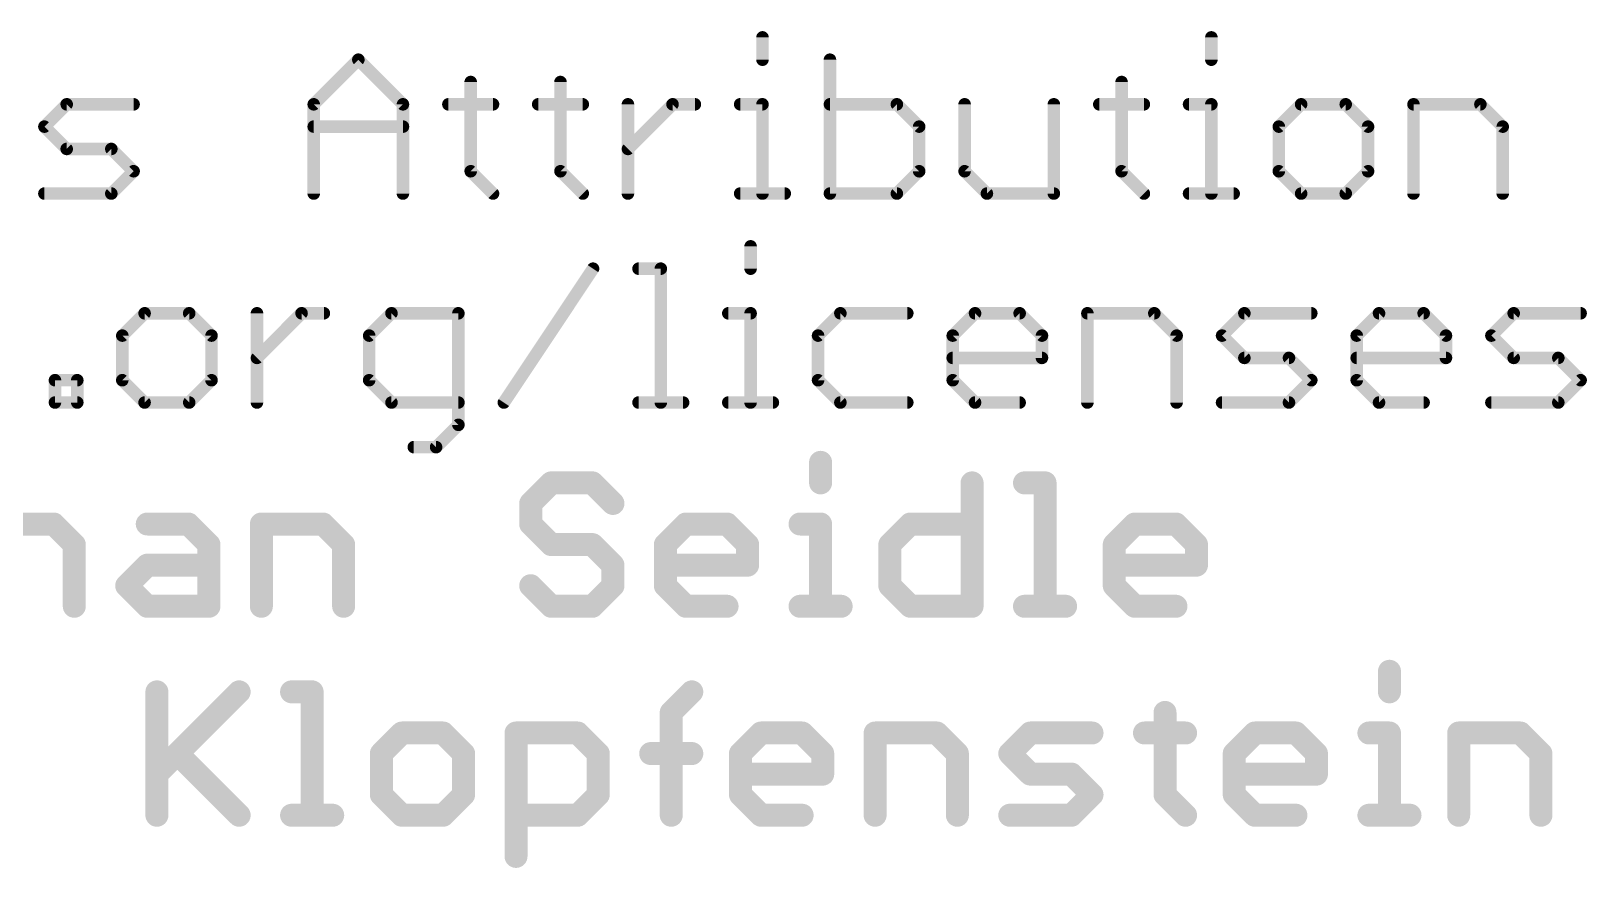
# Model space of a CAD drawing. Extents: x -17 to 90, y -12 to 22.
# Drawn here: x 35.46 to 54.37, y -11.93 to -1.76 of the extents above; entities that cross this region are included whole.
import ezdxf

# ---------------------------------------------------------------- set-up
doc = ezdxf.new("R2010")
doc.units = 0
doc.layers.add('51', color=53, linetype='CONTINUOUS')

msp = doc.modelspace()

# ---------------------------------------------------------------- linework, layer by layer
at = {"layer": '51'}
for points, const_width in [([(44.3518, -1.8356), (44.3518, -2.1068)], 0.1524), ([(49.809, -1.8356), (49.809, -2.1068)], 0.1524), ([(38.8963, -2.6491), (39.4386, -2.1068)], 0.1524), ([(39.4386, -2.1068), (39.9809, -2.6491)], 0.1524), ([(45.1721, -2.1068), (45.1721, -3.7338)], 0.1524), ([(40.8046, -2.378), (40.8046, -3.4626)], 0.1524), ([(41.896, -2.378), (41.896, -3.4626)], 0.1524), ([(48.7175, -2.378), (48.7175, -3.4626)], 0.1524), ([(35.622, -2.9203), (35.8931, -2.6491)], 0.1524), ([(35.8931, -2.6491), (36.7066, -2.6491)], 0.1524), ([(38.8963, -3.7338), (38.8963, -2.6491)], 0.1524), ([(39.9809, -2.6491), (39.9809, -3.7338)], 0.1524), ([(40.5334, -2.6491), (41.0758, -2.6491)], 0.1524), ([(41.6249, -2.6491), (42.1672, -2.6491)], 0.1524), ([(42.7163, -3.7338), (42.7163, -2.6491)], 0.1524), ([(42.7163, -3.1915), (43.2586, -2.6491)], 0.1524), ([(43.2586, -2.6491), (43.5298, -2.6491)], 0.1524), ([(44.0806, -2.6491), (44.3518, -2.6491)], 0.1524), ([(44.3518, -2.6491), (44.3518, -3.7338)], 0.1524), ([(45.9855, -2.6491), (45.1721, -2.6491)], 0.1524), ([(46.2567, -2.9203), (45.9855, -2.6491)], 0.1524), ([(46.8092, -2.6491), (46.8092, -3.4626)], 0.1524), ([(47.8939, -3.7338), (47.8939, -2.6491)], 0.1524), ([(48.4464, -2.6491), (48.9887, -2.6491)], 0.1524), ([(49.5378, -2.6491), (49.809, -2.6491)], 0.1524), ([(49.809, -2.6491), (49.809, -3.7338)], 0.1524), ([(50.9004, -2.6491), (50.6292, -2.9203)], 0.1524), ([(51.4427, -2.6491), (50.9004, -2.6491)], 0.1524), ([(51.7139, -2.9203), (51.4427, -2.6491)], 0.1524), ([(52.2664, -3.7338), (52.2664, -2.6491)], 0.1524), ([(52.2664, -2.6491), (53.0799, -2.6491)], 0.1524), ([(53.0799, -2.6491), (53.3511, -2.9203)], 0.1524), ([(35.8931, -3.1915), (35.622, -2.9203)], 0.1524), ([(38.8963, -2.9203), (39.9809, -2.9203)], 0.1524), ([(46.2567, -3.4626), (46.2567, -2.9203)], 0.1524), ([(50.6292, -2.9203), (50.6292, -3.4626)], 0.1524), ([(51.7139, -3.4626), (51.7139, -2.9203)], 0.1524), ([(53.3511, -2.9203), (53.3511, -3.7338)], 0.1524), ([(36.4355, -3.1915), (35.8931, -3.1915)], 0.1524), ([(36.7066, -3.4626), (36.4355, -3.1915)], 0.1524), ([(36.4355, -3.7338), (36.7066, -3.4626)], 0.1524), ([(40.8046, -3.4626), (41.0758, -3.7338)], 0.1524), ([(41.896, -3.4626), (42.1672, -3.7338)], 0.1524), ([(45.9855, -3.7338), (46.2567, -3.4626)], 0.1524), ([(46.8092, -3.4626), (47.0804, -3.7338)], 0.1524), ([(48.7175, -3.4626), (48.9887, -3.7338)], 0.1524), ([(50.6292, -3.4626), (50.9004, -3.7338)], 0.1524), ([(51.4427, -3.7338), (51.7139, -3.4626)], 0.1524), ([(35.622, -3.7338), (36.4355, -3.7338)], 0.1524), ([(44.0806, -3.7338), (44.6229, -3.7338)], 0.1524), ([(45.1721, -3.7338), (45.9855, -3.7338)], 0.1524), ([(47.0804, -3.7338), (47.8939, -3.7338)], 0.1524), ([(49.5378, -3.7338), (50.0801, -3.7338)], 0.1524), ([(50.9004, -3.7338), (51.4427, -3.7338)], 0.1524), ([(44.2073, -4.3756), (44.2073, -4.6468)], 0.1524), ([(41.2076, -6.2738), (42.2922, -4.6468)], 0.1524), ([(42.8447, -4.6468), (43.1159, -4.6468)], 0.1524), ([(43.1159, -4.6468), (43.1159, -6.2738)], 0.1524), ([(36.8401, -5.1891), (36.569, -5.4603)], 0.1524), ([(37.3825, -5.1891), (36.8401, -5.1891)], 0.1524), ([(37.6536, -5.4603), (37.3825, -5.1891)], 0.1524), ([(38.2061, -6.2738), (38.2061, -5.1891)], 0.1524), ([(38.2061, -5.7315), (38.7484, -5.1891)], 0.1524), ([(38.7484, -5.1891), (39.0196, -5.1891)], 0.1524), ([(39.8416, -5.1891), (39.5704, -5.4603)], 0.1524), ([(40.6551, -5.1891), (39.8416, -5.1891)], 0.1524), ([(40.6551, -6.545), (40.6551, -5.1891)], 0.1524), ([(43.9362, -5.1891), (44.2073, -5.1891)], 0.1524), ([(44.2073, -5.1891), (44.2073, -6.2738)], 0.1524), ([(45.2988, -5.1891), (45.0276, -5.4603)], 0.1524), ([(46.1123, -5.1891), (45.2988, -5.1891)], 0.1524), ([(46.6648, -5.4603), (46.9359, -5.1891)], 0.1524), ([(46.9359, -5.1891), (47.4783, -5.1891)], 0.1524), ([(47.4783, -5.1891), (47.7494, -5.4603)], 0.1524), ([(48.3019, -6.2738), (48.3019, -5.1891)], 0.1524), ([(48.3019, -5.1891), (49.1154, -5.1891)], 0.1524), ([(49.1154, -5.1891), (49.3866, -5.4603)], 0.1524), ([(49.9391, -5.4603), (50.2102, -5.1891)], 0.1524), ([(50.2102, -5.1891), (51.0237, -5.1891)], 0.1524), ([(51.5762, -5.4603), (51.8474, -5.1891)], 0.1524), ([(51.8474, -5.1891), (52.3897, -5.1891)], 0.1524), ([(52.3897, -5.1891), (52.6609, -5.4603)], 0.1524), ([(53.2134, -5.4603), (53.4845, -5.1891)], 0.1524), ([(53.4845, -5.1891), (54.298, -5.1891)], 0.1524), ([(36.569, -5.4603), (36.569, -6.0026)], 0.1524), ([(37.6536, -6.0026), (37.6536, -5.4603)], 0.1524), ([(39.5704, -5.4603), (39.5704, -6.0026)], 0.1524), ([(45.0276, -5.4603), (45.0276, -6.0026)], 0.1524), ([(46.6648, -6.0026), (46.6648, -5.4603)], 0.1524), ([(47.7494, -5.4603), (47.7494, -5.7315)], 0.1524), ([(49.3866, -5.4603), (49.3866, -6.2738)], 0.1524), ([(50.2102, -5.7315), (49.9391, -5.4603)], 0.1524), ([(51.5762, -6.0026), (51.5762, -5.4603)], 0.1524), ([(52.6609, -5.4603), (52.6609, -5.7315)], 0.1524), ([(53.4845, -5.7315), (53.2134, -5.4603)], 0.1524), ([(47.7494, -5.7315), (46.6648, -5.7315)], 0.1524), ([(50.7526, -5.7315), (50.2102, -5.7315)], 0.1524), ([(51.0237, -6.0026), (50.7526, -5.7315)], 0.1524), ([(52.6609, -5.7315), (51.5762, -5.7315)], 0.1524), ([(54.0269, -5.7315), (53.4845, -5.7315)], 0.1524), ([(54.298, -6.0026), (54.0269, -5.7315)], 0.1524), ([(35.7504, -6.2738), (35.7504, -6.0026)], 0.1524), ([(35.7504, -6.0026), (36.0215, -6.0026)], 0.1524), ([(36.0215, -6.0026), (36.0215, -6.2738)], 0.1524), ([(36.569, -6.0026), (36.8401, -6.2738)], 0.1524), ([(37.3825, -6.2738), (37.6536, -6.0026)], 0.1524), ([(39.5704, -6.0026), (39.8416, -6.2738)], 0.1524), ([(45.0276, -6.0026), (45.2988, -6.2738)], 0.1524), ([(46.9359, -6.2738), (46.6648, -6.0026)], 0.1524), ([(50.7526, -6.2738), (51.0237, -6.0026)], 0.1524), ([(51.8474, -6.2738), (51.5762, -6.0026)], 0.1524), ([(54.0269, -6.2738), (54.298, -6.0026)], 0.1524), ([(36.0215, -6.2738), (35.7504, -6.2738)], 0.1524), ([(36.8401, -6.2738), (37.3825, -6.2738)], 0.1524), ([(39.8416, -6.2738), (40.6551, -6.2738)], 0.1524), ([(42.8447, -6.2738), (43.3871, -6.2738)], 0.1524), ([(43.9362, -6.2738), (44.4785, -6.2738)], 0.1524), ([(45.2988, -6.2738), (46.1123, -6.2738)], 0.1524), ([(47.4783, -6.2738), (46.9359, -6.2738)], 0.1524), ([(49.9391, -6.2738), (50.7526, -6.2738)], 0.1524), ([(52.3897, -6.2738), (51.8474, -6.2738)], 0.1524), ([(53.2134, -6.2738), (54.0269, -6.2738)], 0.1524), ([(40.3839, -6.8161), (40.6551, -6.545)], 0.1524), ([(40.1127, -6.8161), (40.3839, -6.8161)], 0.1524), ([(45.0584, -7.0004), (45.0584, -7.2504)], 0.2794), ([(41.7841, -7.2504), (41.5341, -7.5004)], 0.2794), ([(42.284, -7.2504), (41.7841, -7.2504)], 0.2794), ([(42.534, -7.5004), (42.284, -7.2504)], 0.2794), ([(46.8997, -7.2504), (46.8997, -8.7503)], 0.2794), ([(47.537, -7.2504), (47.787, -7.2504)], 0.2794), ([(47.787, -7.2504), (47.787, -8.7503)], 0.2794), ([(41.5341, -7.5004), (41.5341, -7.7504)], 0.2794), ([(35.2354, -7.7504), (35.7354, -7.7504)], 0.2794), ([(35.7354, -7.7504), (35.9854, -8.0004)], 0.2794), ([(36.8726, -7.7504), (37.3725, -7.7504)], 0.2794), ([(37.3725, -7.7504), (37.6225, -8.0004)], 0.2794), ([(38.2598, -8.7503), (38.2598, -7.7504)], 0.2794), ([(38.2598, -7.7504), (39.0097, -7.7504)], 0.2794), ([(39.0097, -7.7504), (39.2597, -8.0004)], 0.2794), ([(41.5341, -7.7504), (41.7841, -8.0004)], 0.2794), ([(43.1712, -8.0004), (43.4212, -7.7504)], 0.2794), ([(43.4212, -7.7504), (43.9212, -7.7504)], 0.2794), ([(43.9212, -7.7504), (44.1712, -8.0004)], 0.2794), ([(44.8084, -7.7504), (45.0584, -7.7504)], 0.2794), ([(45.0584, -7.7504), (45.0584, -8.7503)], 0.2794), ([(45.8998, -8.0004), (46.1498, -7.7504)], 0.2794), ([(46.1498, -7.7504), (46.8997, -7.7504)], 0.2794), ([(48.6284, -8.0004), (48.8784, -7.7504)], 0.2794), ([(48.8784, -7.7504), (49.3784, -7.7504)], 0.2794), ([(49.3784, -7.7504), (49.6283, -8.0004)], 0.2794), ([(35.9854, -8.0004), (35.9854, -8.7503)], 0.2794), ([(37.6225, -8.0004), (37.6225, -8.7503)], 0.2794), ([(39.2597, -8.0004), (39.2597, -8.7503)], 0.2794), ([(41.7841, -8.0004), (42.284, -8.0004)], 0.2794), ([(42.284, -8.0004), (42.534, -8.2503)], 0.2794), ([(43.1712, -8.5003), (43.1712, -8.0004)], 0.2794), ([(44.1712, -8.0004), (44.1712, -8.2503)], 0.2794), ([(45.8998, -8.5003), (45.8998, -8.0004)], 0.2794), ([(48.6284, -8.5003), (48.6284, -8.0004)], 0.2794), ([(49.6283, -8.0004), (49.6283, -8.2503)], 0.2794), ([(36.6226, -8.5003), (36.8726, -8.2503)], 0.2794), ([(36.8726, -8.2503), (37.6225, -8.2503)], 0.2794), ([(42.534, -8.2503), (42.534, -8.5003)], 0.2794), ([(44.1712, -8.2503), (43.1712, -8.2503)], 0.2794), ([(49.6283, -8.2503), (48.6284, -8.2503)], 0.2794), ([(36.8726, -8.7503), (36.6226, -8.5003)], 0.2794), ([(41.7841, -8.7503), (41.5341, -8.5003)], 0.2794), ([(42.534, -8.5003), (42.284, -8.7503)], 0.2794), ([(43.4212, -8.7503), (43.1712, -8.5003)], 0.2794), ([(46.1498, -8.7503), (45.8998, -8.5003)], 0.2794), ([(48.8784, -8.7503), (48.6284, -8.5003)], 0.2794), ([(37.6225, -8.7503), (36.8726, -8.7503)], 0.2794), ([(42.284, -8.7503), (41.7841, -8.7503)], 0.2794), ([(43.9212, -8.7503), (43.4212, -8.7503)], 0.2794), ([(44.8084, -8.7503), (45.3083, -8.7503)], 0.2794), ([(46.8997, -8.7503), (46.1498, -8.7503)], 0.2794), ([(47.537, -8.7503), (48.0369, -8.7503)], 0.2794), ([(49.3784, -8.7503), (48.8784, -8.7503)], 0.2794), ([(51.9741, -9.5404), (51.9741, -9.7904)], 0.2794), ([(36.9898, -9.7904), (36.9898, -11.2903)], 0.2794), ([(36.9898, -10.7903), (37.9897, -9.7904)], 0.2794), ([(38.6269, -9.7904), (38.8769, -9.7904)], 0.2794), ([(38.8769, -9.7904), (38.8769, -11.2903)], 0.2794), ([(43.2426, -10.0404), (43.4926, -9.7904)], 0.2794), ([(43.2426, -11.2903), (43.2426, -10.0404)], 0.2794), ([(49.2456, -10.0404), (49.2456, -11.0403)], 0.2794), ([(39.9683, -10.2904), (39.7184, -10.5404)], 0.2794), ([(40.4683, -10.2904), (39.9683, -10.2904)], 0.2794), ([(40.7183, -10.5404), (40.4683, -10.2904)], 0.2794), ([(41.3555, -11.7903), (41.3555, -10.2904)], 0.2794), ([(41.3555, -10.2904), (42.1055, -10.2904)], 0.2794), ([(42.1055, -10.2904), (42.3554, -10.5404)], 0.2794), ([(44.0841, -10.5404), (44.3341, -10.2904)], 0.2794), ([(44.3341, -10.2904), (44.834, -10.2904)], 0.2794), ([(44.834, -10.2904), (45.084, -10.5404)], 0.2794), ([(45.7213, -11.2903), (45.7213, -10.2904)], 0.2794), ([(45.7213, -10.2904), (46.4712, -10.2904)], 0.2794), ([(46.4712, -10.2904), (46.7212, -10.5404)], 0.2794), ([(47.3584, -10.5404), (47.6084, -10.2904)], 0.2794), ([(47.6084, -10.2904), (48.3583, -10.2904)], 0.2794), ([(48.9956, -10.2904), (49.4955, -10.2904)], 0.2794), ([(50.087, -10.5404), (50.337, -10.2904)], 0.2794), ([(50.337, -10.2904), (50.837, -10.2904)], 0.2794), ([(50.837, -10.2904), (51.0869, -10.5404)], 0.2794), ([(51.7242, -10.2904), (51.9741, -10.2904)], 0.2794), ([(51.9741, -10.2904), (51.9741, -11.2903)], 0.2794), ([(52.8156, -11.2903), (52.8156, -10.2904)], 0.2794), ([(52.8156, -10.2904), (53.5655, -10.2904)], 0.2794), ([(53.5655, -10.2904), (53.8155, -10.5404)], 0.2794), ([(37.2397, -10.5404), (37.9897, -11.2903)], 0.2794), ([(39.7184, -10.5404), (39.7184, -11.0403)], 0.2794), ([(40.7183, -11.0403), (40.7183, -10.5404)], 0.2794), ([(42.3554, -10.5404), (42.3554, -11.0403)], 0.2794), ([(42.9927, -10.5404), (43.4926, -10.5404)], 0.2794), ([(44.0841, -11.0403), (44.0841, -10.5404)], 0.2794), ([(45.084, -10.5404), (45.084, -10.7903)], 0.2794), ([(46.7212, -10.5404), (46.7212, -11.2903)], 0.2794), ([(47.6084, -10.7903), (47.3584, -10.5404)], 0.2794), ([(50.087, -11.0403), (50.087, -10.5404)], 0.2794), ([(51.0869, -10.5404), (51.0869, -10.7903)], 0.2794), ([(53.8155, -10.5404), (53.8155, -11.2903)], 0.2794), ([(45.084, -10.7903), (44.0841, -10.7903)], 0.2794), ([(48.1084, -10.7903), (47.6084, -10.7903)], 0.2794), ([(48.3583, -11.0403), (48.1084, -10.7903)], 0.2794), ([(51.0869, -10.7903), (50.087, -10.7903)], 0.2794), ([(39.7184, -11.0403), (39.9683, -11.2903)], 0.2794), ([(40.4683, -11.2903), (40.7183, -11.0403)], 0.2794), ([(42.3554, -11.0403), (42.1055, -11.2903)], 0.2794), ([(44.3341, -11.2903), (44.0841, -11.0403)], 0.2794), ([(48.1084, -11.2903), (48.3583, -11.0403)], 0.2794), ([(49.2456, -11.0403), (49.4955, -11.2903)], 0.2794), ([(50.337, -11.2903), (50.087, -11.0403)], 0.2794), ([(38.6269, -11.2903), (39.1269, -11.2903)], 0.2794), ([(39.9683, -11.2903), (40.4683, -11.2903)], 0.2794), ([(42.1055, -11.2903), (41.3555, -11.2903)], 0.2794), ([(44.834, -11.2903), (44.3341, -11.2903)], 0.2794), ([(47.3584, -11.2903), (48.1084, -11.2903)], 0.2794), ([(50.837, -11.2903), (50.337, -11.2903)], 0.2794), ([(51.7242, -11.2903), (52.2241, -11.2903)], 0.2794)]:
    msp.add_lwpolyline(points, dxfattribs=dict(at, const_width=const_width))
for points, const_width in [([(44.3899, -1.8356, 1), (44.3137, -1.8356)], 0.0762), ([(49.8471, -1.8356, 1), (49.7709, -1.8356)], 0.0762), ([(39.4656, -2.0799, 1), (39.4117, -2.1338)], 0.0762), ([(39.4656, -2.1338, 1), (39.4117, -2.0799)], 0.0762), ([(44.3137, -2.1068, 1), (44.3899, -2.1068)], 0.0762), ([(45.2102, -2.1068, 1), (45.134, -2.1068)], 0.0762), ([(49.7709, -2.1068, 1), (49.8471, -2.1068)], 0.0762), ([(40.8427, -2.378, 1), (40.7665, -2.378)], 0.0762), ([(41.9341, -2.378, 1), (41.8579, -2.378)], 0.0762), ([(48.7556, -2.378, 1), (48.6794, -2.378)], 0.0762), ([(35.8931, -2.611, 1), (35.8931, -2.6872)], 0.0762), ([(35.9201, -2.6761, 1), (35.8662, -2.6222)], 0.0762), ([(36.7066, -2.6872, 1), (36.7066, -2.611)], 0.0762), ([(38.8693, -2.6222, 1), (38.9232, -2.6761)], 0.0762), ([(38.9344, -2.6491, 1), (38.8582, -2.6491)], 0.0762), ([(40.019, -2.6491, 1), (39.9428, -2.6491)], 0.0762), ([(39.954, -2.6761, 1), (40.0079, -2.6222)], 0.0762), ([(40.5334, -2.611, 1), (40.5334, -2.6872)], 0.0762), ([(41.0758, -2.6872, 1), (41.0758, -2.611)], 0.0762), ([(41.6249, -2.611, 1), (41.6249, -2.6872)], 0.0762), ([(42.1672, -2.6872, 1), (42.1672, -2.611)], 0.0762), ([(42.7544, -2.6491, 1), (42.6782, -2.6491)], 0.0762), ([(43.2586, -2.611, 1), (43.2586, -2.6872)], 0.0762), ([(43.2856, -2.6761, 1), (43.2317, -2.6222)], 0.0762), ([(43.5298, -2.6872, 1), (43.5298, -2.611)], 0.0762), ([(44.0806, -2.611, 1), (44.0806, -2.6872)], 0.0762), ([(44.3899, -2.6491, 1), (44.3137, -2.6491)], 0.0762), ([(44.3518, -2.6872, 1), (44.3518, -2.611)], 0.0762), ([(45.1721, -2.611, 1), (45.1721, -2.6872)], 0.0762), ([(46.0125, -2.6222, 1), (45.9586, -2.6761)], 0.0762), ([(45.9855, -2.6872, 1), (45.9855, -2.611)], 0.0762), ([(46.8473, -2.6491, 1), (46.7711, -2.6491)], 0.0762), ([(47.932, -2.6491, 1), (47.8558, -2.6491)], 0.0762), ([(48.4464, -2.611, 1), (48.4464, -2.6872)], 0.0762), ([(48.9887, -2.6872, 1), (48.9887, -2.611)], 0.0762), ([(49.5378, -2.611, 1), (49.5378, -2.6872)], 0.0762), ([(49.8471, -2.6491, 1), (49.7709, -2.6491)], 0.0762), ([(49.809, -2.6872, 1), (49.809, -2.611)], 0.0762), ([(50.9004, -2.611, 1), (50.9004, -2.6872)], 0.0762), ([(50.9273, -2.6761, 1), (50.8735, -2.6222)], 0.0762), ([(51.4697, -2.6222, 1), (51.4158, -2.6761)], 0.0762), ([(51.4427, -2.6872, 1), (51.4427, -2.611)], 0.0762), ([(52.3045, -2.6491, 1), (52.2283, -2.6491)], 0.0762), ([(52.2664, -2.611, 1), (52.2664, -2.6872)], 0.0762), ([(53.1068, -2.6222, 1), (53.0529, -2.6761)], 0.0762), ([(53.0799, -2.6872, 1), (53.0799, -2.611)], 0.0762), ([(35.6489, -2.8934, 1), (35.595, -2.9472)], 0.0762), ([(35.595, -2.8934, 1), (35.6489, -2.9472)], 0.0762), ([(38.8963, -2.8822, 1), (38.8963, -2.9584)], 0.0762), ([(39.9809, -2.9584, 1), (39.9809, -2.8822)], 0.0762), ([(46.2948, -2.9203, 1), (46.2186, -2.9203)], 0.0762), ([(46.2298, -2.9472, 1), (46.2837, -2.8934)], 0.0762), ([(50.6673, -2.9203, 1), (50.5911, -2.9203)], 0.0762), ([(50.6023, -2.8934, 1), (50.6562, -2.9472)], 0.0762), ([(51.752, -2.9203, 1), (51.6758, -2.9203)], 0.0762), ([(51.687, -2.9472, 1), (51.7408, -2.8934)], 0.0762), ([(53.3892, -2.9203, 1), (53.313, -2.9203)], 0.0762), ([(53.3241, -2.9472, 1), (53.378, -2.8934)], 0.0762), ([(35.8931, -3.1534, 1), (35.8931, -3.2296)], 0.0762), ([(35.8662, -3.2184, 1), (35.9201, -3.1645)], 0.0762), ([(36.4624, -3.1645, 1), (36.4085, -3.2184)], 0.0762), ([(36.4355, -3.2296, 1), (36.4355, -3.1534)], 0.0762), ([(42.6894, -3.1645, 1), (42.7433, -3.2184)], 0.0762), ([(36.7336, -3.4896, 1), (36.6797, -3.4357)], 0.0762), ([(36.6797, -3.4896, 1), (36.7336, -3.4357)], 0.0762), ([(40.8315, -3.4357, 1), (40.7777, -3.4896)], 0.0762), ([(41.923, -3.4357, 1), (41.8691, -3.4896)], 0.0762), ([(46.2837, -3.4896, 1), (46.2298, -3.4357)], 0.0762), ([(46.8362, -3.4357, 1), (46.7823, -3.4896)], 0.0762), ([(48.7445, -3.4357, 1), (48.6906, -3.4896)], 0.0762), ([(50.6562, -3.4357, 1), (50.6023, -3.4896)], 0.0762), ([(51.7408, -3.4896, 1), (51.687, -3.4357)], 0.0762), ([(40.7665, -3.4626, 1), (40.8427, -3.4626)], 0.0762), ([(41.8579, -3.4626, 1), (41.9341, -3.4626)], 0.0762), ([(46.2186, -3.4626, 1), (46.2948, -3.4626)], 0.0762), ([(46.7711, -3.4626, 1), (46.8473, -3.4626)], 0.0762), ([(48.6794, -3.4626, 1), (48.7556, -3.4626)], 0.0762), ([(50.5911, -3.4626, 1), (50.6673, -3.4626)], 0.0762), ([(51.6758, -3.4626, 1), (51.752, -3.4626)], 0.0762), ([(35.622, -3.6957, 1), (35.622, -3.7719)], 0.0762), ([(36.4085, -3.7069, 1), (36.4624, -3.7607)], 0.0762), ([(36.4355, -3.7719, 1), (36.4355, -3.6957)], 0.0762), ([(38.8582, -3.7338, 1), (38.9344, -3.7338)], 0.0762), ([(39.9428, -3.7338, 1), (40.019, -3.7338)], 0.0762), ([(41.0488, -3.7607, 1), (41.1027, -3.7069)], 0.0762), ([(42.1403, -3.7607, 1), (42.1941, -3.7069)], 0.0762), ([(42.6782, -3.7338, 1), (42.7544, -3.7338)], 0.0762), ([(44.0806, -3.6957, 1), (44.0806, -3.7719)], 0.0762), ([(44.3137, -3.7338, 1), (44.3899, -3.7338)], 0.0762), ([(44.6229, -3.7719, 1), (44.6229, -3.6957)], 0.0762), ([(45.1721, -3.6957, 1), (45.1721, -3.7719)], 0.0762), ([(45.134, -3.7338, 1), (45.2102, -3.7338)], 0.0762), ([(45.9586, -3.7069, 1), (46.0125, -3.7607)], 0.0762), ([(45.9855, -3.7719, 1), (45.9855, -3.6957)], 0.0762), ([(47.0804, -3.6957, 1), (47.0804, -3.7719)], 0.0762), ([(47.0534, -3.7607, 1), (47.1073, -3.7069)], 0.0762), ([(47.8558, -3.7338, 1), (47.932, -3.7338)], 0.0762), ([(47.8939, -3.7719, 1), (47.8939, -3.6957)], 0.0762), ([(48.9618, -3.7607, 1), (49.0156, -3.7069)], 0.0762), ([(49.5378, -3.6957, 1), (49.5378, -3.7719)], 0.0762), ([(49.7709, -3.7338, 1), (49.8471, -3.7338)], 0.0762), ([(50.0801, -3.7719, 1), (50.0801, -3.6957)], 0.0762), ([(50.9004, -3.6957, 1), (50.9004, -3.7719)], 0.0762), ([(50.8735, -3.7607, 1), (50.9273, -3.7069)], 0.0762), ([(51.4158, -3.7069, 1), (51.4697, -3.7607)], 0.0762), ([(51.4427, -3.7719, 1), (51.4427, -3.6957)], 0.0762), ([(52.2283, -3.7338, 1), (52.3045, -3.7338)], 0.0762), ([(53.313, -3.7338, 1), (53.3892, -3.7338)], 0.0762), ([(44.2454, -4.3756, 1), (44.1692, -4.3756)], 0.0762), ([(42.3239, -4.6679, 1), (42.2605, -4.6257)], 0.0762), ([(42.8447, -4.6087, 1), (42.8447, -4.6849)], 0.0762), ([(43.154, -4.6468, 1), (43.0778, -4.6468)], 0.0762), ([(43.1159, -4.6849, 1), (43.1159, -4.6087)], 0.0762), ([(44.1692, -4.6468, 1), (44.2454, -4.6468)], 0.0762), ([(36.8401, -5.151, 1), (36.8401, -5.2272)], 0.0762), ([(36.8671, -5.2161, 1), (36.8132, -5.1622)], 0.0762), ([(37.4094, -5.1622, 1), (37.3555, -5.2161)], 0.0762), ([(37.3825, -5.2272, 1), (37.3825, -5.151)], 0.0762), ([(38.2442, -5.1891, 1), (38.168, -5.1891)], 0.0762), ([(38.7484, -5.151, 1), (38.7484, -5.2272)], 0.0762), ([(38.7754, -5.2161, 1), (38.7215, -5.1622)], 0.0762), ([(39.0196, -5.2272, 1), (39.0196, -5.151)], 0.0762), ([(39.8416, -5.151, 1), (39.8416, -5.2272)], 0.0762), ([(39.8685, -5.2161, 1), (39.8146, -5.1622)], 0.0762), ([(40.6932, -5.1891, 1), (40.617, -5.1891)], 0.0762), ([(40.6551, -5.2272, 1), (40.6551, -5.151)], 0.0762), ([(43.9362, -5.151, 1), (43.9362, -5.2272)], 0.0762), ([(44.2454, -5.1891, 1), (44.1692, -5.1891)], 0.0762), ([(44.2073, -5.2272, 1), (44.2073, -5.151)], 0.0762), ([(45.2988, -5.151, 1), (45.2988, -5.2272)], 0.0762), ([(45.3257, -5.2161, 1), (45.2718, -5.1622)], 0.0762), ([(46.1123, -5.2272, 1), (46.1123, -5.151)], 0.0762), ([(46.9359, -5.151, 1), (46.9359, -5.2272)], 0.0762), ([(46.9629, -5.2161, 1), (46.909, -5.1622)], 0.0762), ([(47.5052, -5.1622, 1), (47.4513, -5.2161)], 0.0762), ([(47.4783, -5.2272, 1), (47.4783, -5.151)], 0.0762), ([(48.34, -5.1891, 1), (48.2638, -5.1891)], 0.0762), ([(48.3019, -5.151, 1), (48.3019, -5.2272)], 0.0762), ([(49.1423, -5.1622, 1), (49.0885, -5.2161)], 0.0762), ([(49.1154, -5.2272, 1), (49.1154, -5.151)], 0.0762), ([(50.2102, -5.151, 1), (50.2102, -5.2272)], 0.0762), ([(50.2372, -5.2161, 1), (50.1833, -5.1622)], 0.0762), ([(51.0237, -5.2272, 1), (51.0237, -5.151)], 0.0762), ([(51.8474, -5.151, 1), (51.8474, -5.2272)], 0.0762), ([(51.8743, -5.2161, 1), (51.8204, -5.1622)], 0.0762), ([(52.4167, -5.1622, 1), (52.3628, -5.2161)], 0.0762), ([(52.3897, -5.2272, 1), (52.3897, -5.151)], 0.0762), ([(53.4845, -5.151, 1), (53.4845, -5.2272)], 0.0762), ([(53.5115, -5.2161, 1), (53.4576, -5.1622)], 0.0762), ([(54.298, -5.2272, 1), (54.298, -5.151)], 0.0762), ([(36.6071, -5.4603, 1), (36.5309, -5.4603)], 0.0762), ([(36.542, -5.4334, 1), (36.5959, -5.4872)], 0.0762), ([(37.6917, -5.4603, 1), (37.6155, -5.4603)], 0.0762), ([(37.6267, -5.4872, 1), (37.6806, -5.4334)], 0.0762), ([(39.6085, -5.4603, 1), (39.5323, -5.4603)], 0.0762), ([(39.5435, -5.4334, 1), (39.5974, -5.4872)], 0.0762), ([(45.0657, -5.4603, 1), (44.9895, -5.4603)], 0.0762), ([(45.0007, -5.4334, 1), (45.0545, -5.4872)], 0.0762), ([(46.7029, -5.4603, 1), (46.6267, -5.4603)], 0.0762), ([(46.6378, -5.4334, 1), (46.6917, -5.4872)], 0.0762), ([(47.7875, -5.4603, 1), (47.7113, -5.4603)], 0.0762), ([(47.7225, -5.4872, 1), (47.7764, -5.4334)], 0.0762), ([(49.4247, -5.4603, 1), (49.3485, -5.4603)], 0.0762), ([(49.3596, -5.4872, 1), (49.4135, -5.4334)], 0.0762), ([(49.966, -5.4334, 1), (49.9121, -5.4872)], 0.0762), ([(49.9121, -5.4334, 1), (49.966, -5.4872)], 0.0762), ([(51.6143, -5.4603, 1), (51.5381, -5.4603)], 0.0762), ([(51.5493, -5.4334, 1), (51.6032, -5.4872)], 0.0762), ([(52.699, -5.4603, 1), (52.6228, -5.4603)], 0.0762), ([(52.6339, -5.4872, 1), (52.6878, -5.4334)], 0.0762), ([(53.2403, -5.4334, 1), (53.1864, -5.4872)], 0.0762), ([(53.1864, -5.4334, 1), (53.2403, -5.4872)], 0.0762), ([(38.1792, -5.7045, 1), (38.2331, -5.7584)], 0.0762), ([(46.6648, -5.6934, 1), (46.6648, -5.7696)], 0.0762), ([(47.7494, -5.7696, 1), (47.7494, -5.6934)], 0.0762), ([(50.2102, -5.6934, 1), (50.2102, -5.7696)], 0.0762), ([(50.1833, -5.7584, 1), (50.2372, -5.7045)], 0.0762), ([(50.7795, -5.7045, 1), (50.7256, -5.7584)], 0.0762), ([(50.7526, -5.7696, 1), (50.7526, -5.6934)], 0.0762), ([(51.5762, -5.6934, 1), (51.5762, -5.7696)], 0.0762), ([(52.6609, -5.7696, 1), (52.6609, -5.6934)], 0.0762), ([(53.4845, -5.6934, 1), (53.4845, -5.7696)], 0.0762), ([(53.4576, -5.7584, 1), (53.5115, -5.7045)], 0.0762), ([(54.0538, -5.7045, 1), (53.9999, -5.7584)], 0.0762), ([(54.0269, -5.7696, 1), (54.0269, -5.6934)], 0.0762), ([(47.7113, -5.7315, 1), (47.7875, -5.7315)], 0.0762), ([(52.6228, -5.7315, 1), (52.699, -5.7315)], 0.0762), ([(35.7885, -6.0026, 1), (35.7123, -6.0026)], 0.0762), ([(35.7504, -5.9645, 1), (35.7504, -6.0407)], 0.0762), ([(36.0596, -6.0026, 1), (35.9834, -6.0026)], 0.0762), ([(36.0215, -6.0407, 1), (36.0215, -5.9645)], 0.0762), ([(36.5959, -5.9757, 1), (36.542, -6.0296)], 0.0762), ([(36.5309, -6.0026, 1), (36.6071, -6.0026)], 0.0762), ([(37.6155, -6.0026, 1), (37.6917, -6.0026)], 0.0762), ([(37.6806, -6.0296, 1), (37.6267, -5.9757)], 0.0762), ([(39.5974, -5.9757, 1), (39.5435, -6.0296)], 0.0762), ([(39.5323, -6.0026, 1), (39.6085, -6.0026)], 0.0762), ([(45.0545, -5.9757, 1), (45.0007, -6.0296)], 0.0762), ([(44.9895, -6.0026, 1), (45.0657, -6.0026)], 0.0762), ([(46.6917, -5.9757, 1), (46.6378, -6.0296)], 0.0762), ([(46.6267, -6.0026, 1), (46.7029, -6.0026)], 0.0762), ([(51.0507, -6.0296, 1), (50.9968, -5.9757)], 0.0762), ([(50.9968, -6.0296, 1), (51.0507, -5.9757)], 0.0762), ([(51.6032, -5.9757, 1), (51.5493, -6.0296)], 0.0762), ([(51.5381, -6.0026, 1), (51.6143, -6.0026)], 0.0762), ([(54.325, -6.0296, 1), (54.2711, -5.9757)], 0.0762), ([(54.2711, -6.0296, 1), (54.325, -5.9757)], 0.0762), ([(35.7504, -6.2357, 1), (35.7504, -6.3119)], 0.0762), ([(35.7123, -6.2738, 1), (35.7885, -6.2738)], 0.0762), ([(35.9834, -6.2738, 1), (36.0596, -6.2738)], 0.0762), ([(36.0215, -6.3119, 1), (36.0215, -6.2357)], 0.0762), ([(36.8401, -6.2357, 1), (36.8401, -6.3119)], 0.0762), ([(36.8132, -6.3007, 1), (36.8671, -6.2469)], 0.0762), ([(37.3555, -6.2469, 1), (37.4094, -6.3007)], 0.0762), ([(37.3825, -6.3119, 1), (37.3825, -6.2357)], 0.0762), ([(38.168, -6.2738, 1), (38.2442, -6.2738)], 0.0762), ([(39.8416, -6.2357, 1), (39.8416, -6.3119)], 0.0762), ([(39.8146, -6.3007, 1), (39.8685, -6.2469)], 0.0762), ([(40.6551, -6.3119, 1), (40.6551, -6.2357)], 0.0762), ([(41.1759, -6.2527, 1), (41.2393, -6.2949)], 0.0762), ([(42.8447, -6.2357, 1), (42.8447, -6.3119)], 0.0762), ([(43.0778, -6.2738, 1), (43.154, -6.2738)], 0.0762), ([(43.3871, -6.3119, 1), (43.3871, -6.2357)], 0.0762), ([(43.9362, -6.2357, 1), (43.9362, -6.3119)], 0.0762), ([(44.1692, -6.2738, 1), (44.2454, -6.2738)], 0.0762), ([(44.4785, -6.3119, 1), (44.4785, -6.2357)], 0.0762), ([(45.2988, -6.2357, 1), (45.2988, -6.3119)], 0.0762), ([(45.2718, -6.3007, 1), (45.3257, -6.2469)], 0.0762), ([(46.1123, -6.3119, 1), (46.1123, -6.2357)], 0.0762), ([(46.9359, -6.2357, 1), (46.9359, -6.3119)], 0.0762), ([(46.909, -6.3007, 1), (46.9629, -6.2469)], 0.0762), ([(47.4783, -6.3119, 1), (47.4783, -6.2357)], 0.0762), ([(48.2638, -6.2738, 1), (48.34, -6.2738)], 0.0762), ([(49.3485, -6.2738, 1), (49.4247, -6.2738)], 0.0762), ([(49.9391, -6.2357, 1), (49.9391, -6.3119)], 0.0762), ([(50.7256, -6.2469, 1), (50.7795, -6.3007)], 0.0762), ([(50.7526, -6.3119, 1), (50.7526, -6.2357)], 0.0762), ([(51.8474, -6.2357, 1), (51.8474, -6.3119)], 0.0762), ([(51.8204, -6.3007, 1), (51.8743, -6.2469)], 0.0762), ([(52.3897, -6.3119, 1), (52.3897, -6.2357)], 0.0762), ([(53.2134, -6.2357, 1), (53.2134, -6.3119)], 0.0762), ([(53.9999, -6.2469, 1), (54.0538, -6.3007)], 0.0762), ([(54.0269, -6.3119, 1), (54.0269, -6.2357)], 0.0762), ([(40.617, -6.545, 1), (40.6932, -6.545)], 0.0762), ([(40.682, -6.5719, 1), (40.6281, -6.518)], 0.0762), ([(40.1127, -6.778, 1), (40.1127, -6.8542)], 0.0762), ([(40.357, -6.7892, 1), (40.4108, -6.8431)], 0.0762), ([(40.3839, -6.8542, 1), (40.3839, -6.778)], 0.0762), ([(45.1282, -7.0004, 1), (44.9885, -7.0004)], 0.1397), ([(41.7841, -7.1806, 1), (41.7841, -7.3203)], 0.1397), ([(41.8334, -7.2998, 1), (41.7347, -7.201)], 0.1397), ([(42.3334, -7.201, 1), (42.2346, -7.2998)], 0.1397), ([(42.284, -7.3203, 1), (42.284, -7.1806)], 0.1397), ([(44.9885, -7.2504, 1), (45.1282, -7.2504)], 0.1397), ([(46.9696, -7.2504, 1), (46.8299, -7.2504)], 0.1397), ([(47.537, -7.1806, 1), (47.537, -7.3203)], 0.1397), ([(47.8568, -7.2504, 1), (47.7171, -7.2504)], 0.1397), ([(47.787, -7.3203, 1), (47.787, -7.1806)], 0.1397), ([(41.6039, -7.5004, 1), (41.4642, -7.5004)], 0.1397), ([(41.4847, -7.451, 1), (41.5835, -7.5498)], 0.1397), ([(42.4846, -7.5498, 1), (42.5834, -7.451)], 0.1397), ([(35.7848, -7.701, 1), (35.686, -7.7998)], 0.1397), ([(35.7354, -7.8202, 1), (35.7354, -7.6805)], 0.1397), ([(36.8726, -7.6805, 1), (36.8726, -7.8202)], 0.1397), ([(37.4219, -7.701, 1), (37.3232, -7.7998)], 0.1397), ([(37.3725, -7.8202, 1), (37.3725, -7.6805)], 0.1397), ([(38.3296, -7.7504, 1), (38.1899, -7.7504)], 0.1397), ([(38.2598, -7.6805, 1), (38.2598, -7.8202)], 0.1397), ([(39.0591, -7.701, 1), (38.9603, -7.7998)], 0.1397), ([(39.0097, -7.8202, 1), (39.0097, -7.6805)], 0.1397), ([(41.4642, -7.7504, 1), (41.6039, -7.7504)], 0.1397), ([(41.5835, -7.701, 1), (41.4847, -7.7998)], 0.1397), ([(43.4212, -7.6805, 1), (43.4212, -7.8202)], 0.1397), ([(43.4706, -7.7998, 1), (43.3718, -7.701)], 0.1397), ([(43.9706, -7.701, 1), (43.8718, -7.7998)], 0.1397), ([(43.9212, -7.8202, 1), (43.9212, -7.6805)], 0.1397), ([(44.8084, -7.6805, 1), (44.8084, -7.8202)], 0.1397), ([(45.1282, -7.7504, 1), (44.9885, -7.7504)], 0.1397), ([(45.0584, -7.8202, 1), (45.0584, -7.6805)], 0.1397), ([(46.1498, -7.6805, 1), (46.1498, -7.8202)], 0.1397), ([(46.1992, -7.7998, 1), (46.1004, -7.701)], 0.1397), ([(46.8997, -7.8202, 1), (46.8997, -7.6805)], 0.1397), ([(48.8784, -7.6805, 1), (48.8784, -7.8202)], 0.1397), ([(48.9278, -7.7998, 1), (48.829, -7.701)], 0.1397), ([(49.4278, -7.701, 1), (49.329, -7.7998)], 0.1397), ([(49.3784, -7.8202, 1), (49.3784, -7.6805)], 0.1397), ([(36.0552, -8.0004, 1), (35.9155, -8.0004)], 0.1397), ([(35.936, -8.0498, 1), (36.0348, -7.951)], 0.1397), ([(37.6924, -8.0004, 1), (37.5527, -8.0004)], 0.1397), ([(37.5731, -8.0498, 1), (37.6719, -7.951)], 0.1397), ([(39.3295, -8.0004, 1), (39.1898, -8.0004)], 0.1397), ([(39.2103, -8.0498, 1), (39.3091, -7.951)], 0.1397), ([(41.7841, -7.9305, 1), (41.7841, -8.0702)], 0.1397), ([(41.7347, -8.0498, 1), (41.8334, -7.951)], 0.1397), ([(42.3334, -7.951, 1), (42.2346, -8.0498)], 0.1397), ([(42.284, -8.0702, 1), (42.284, -7.9305)], 0.1397), ([(43.2411, -8.0004, 1), (43.1014, -8.0004)], 0.1397), ([(43.1218, -7.951, 1), (43.2206, -8.0498)], 0.1397), ([(44.241, -8.0004, 1), (44.1013, -8.0004)], 0.1397), ([(44.1218, -8.0498, 1), (44.2205, -7.951)], 0.1397), ([(45.9697, -8.0004, 1), (45.83, -8.0004)], 0.1397), ([(45.8504, -7.951, 1), (45.9492, -8.0498)], 0.1397), ([(48.6983, -8.0004, 1), (48.5586, -8.0004)], 0.1397), ([(48.579, -7.951, 1), (48.6778, -8.0498)], 0.1397), ([(49.6982, -8.0004, 1), (49.5585, -8.0004)], 0.1397), ([(49.5789, -8.0498, 1), (49.6777, -7.951)], 0.1397), ([(36.8726, -8.1805, 1), (36.8726, -8.3202)], 0.1397), ([(36.922, -8.2997, 1), (36.8232, -8.2009)], 0.1397), ([(37.6225, -8.3202, 1), (37.6225, -8.1805)], 0.1397), ([(42.6038, -8.2503, 1), (42.4641, -8.2503)], 0.1397), ([(42.4846, -8.2997, 1), (42.5834, -8.2009)], 0.1397), ([(43.1712, -8.1805, 1), (43.1712, -8.3202)], 0.1397), ([(44.1712, -8.3202, 1), (44.1712, -8.1805)], 0.1397), ([(48.6284, -8.1805, 1), (48.6284, -8.3202)], 0.1397), ([(49.6283, -8.3202, 1), (49.6283, -8.1805)], 0.1397), ([(44.1013, -8.2503, 1), (44.241, -8.2503)], 0.1397), ([(49.5585, -8.2503, 1), (49.6982, -8.2503)], 0.1397), ([(36.672, -8.4509, 1), (36.5732, -8.5497)], 0.1397), ([(36.5732, -8.4509, 1), (36.672, -8.5497)], 0.1397), ([(41.5835, -8.4509, 1), (41.4847, -8.5497)], 0.1397), ([(42.4641, -8.5003, 1), (42.6038, -8.5003)], 0.1397), ([(42.5834, -8.5497, 1), (42.4846, -8.4509)], 0.1397), ([(43.2206, -8.4509, 1), (43.1218, -8.5497)], 0.1397), ([(43.1014, -8.5003, 1), (43.2411, -8.5003)], 0.1397), ([(45.9492, -8.4509, 1), (45.8504, -8.5497)], 0.1397), ([(45.83, -8.5003, 1), (45.9697, -8.5003)], 0.1397), ([(48.6778, -8.4509, 1), (48.579, -8.5497)], 0.1397), ([(48.5586, -8.5003, 1), (48.6983, -8.5003)], 0.1397), ([(35.9155, -8.7503, 1), (36.0552, -8.7503)], 0.1397), ([(36.8726, -8.6805, 1), (36.8726, -8.8202)], 0.1397), ([(36.8232, -8.7997, 1), (36.922, -8.7009)], 0.1397), ([(37.5527, -8.7503, 1), (37.6924, -8.7503)], 0.1397), ([(37.6225, -8.8202, 1), (37.6225, -8.6805)], 0.1397), ([(38.1899, -8.7503, 1), (38.3296, -8.7503)], 0.1397), ([(39.1898, -8.7503, 1), (39.3295, -8.7503)], 0.1397), ([(41.7841, -8.6805, 1), (41.7841, -8.8202)], 0.1397), ([(41.7347, -8.7997, 1), (41.8334, -8.7009)], 0.1397), ([(42.2346, -8.7009, 1), (42.3334, -8.7997)], 0.1397), ([(42.284, -8.8202, 1), (42.284, -8.6805)], 0.1397), ([(43.4212, -8.6805, 1), (43.4212, -8.8202)], 0.1397), ([(43.3718, -8.7997, 1), (43.4706, -8.7009)], 0.1397), ([(43.9212, -8.8202, 1), (43.9212, -8.6805)], 0.1397), ([(44.8084, -8.6805, 1), (44.8084, -8.8202)], 0.1397), ([(44.9885, -8.7503, 1), (45.1282, -8.7503)], 0.1397), ([(45.3083, -8.8202, 1), (45.3083, -8.6805)], 0.1397), ([(46.1498, -8.6805, 1), (46.1498, -8.8202)], 0.1397), ([(46.1004, -8.7997, 1), (46.1992, -8.7009)], 0.1397), ([(46.8299, -8.7503, 1), (46.9696, -8.7503)], 0.1397), ([(46.8997, -8.8202, 1), (46.8997, -8.6805)], 0.1397), ([(47.537, -8.6805, 1), (47.537, -8.8202)], 0.1397), ([(47.7171, -8.7503, 1), (47.8568, -8.7503)], 0.1397), ([(48.0369, -8.8202, 1), (48.0369, -8.6805)], 0.1397), ([(48.8784, -8.6805, 1), (48.8784, -8.8202)], 0.1397), ([(48.829, -8.7997, 1), (48.9278, -8.7009)], 0.1397), ([(49.3784, -8.8202, 1), (49.3784, -8.6805)], 0.1397), ([(52.044, -9.5404, 1), (51.9043, -9.5404)], 0.1397), ([(37.0596, -9.7904, 1), (36.9199, -9.7904)], 0.1397), ([(38.0391, -9.8398, 1), (37.9403, -9.741)], 0.1397), ([(38.6269, -9.7206, 1), (38.6269, -9.8603)], 0.1397), ([(38.9467, -9.7904, 1), (38.807, -9.7904)], 0.1397), ([(38.8769, -9.8603, 1), (38.8769, -9.7206)], 0.1397), ([(43.542, -9.8398, 1), (43.4432, -9.741)], 0.1397), ([(51.9043, -9.7904, 1), (52.044, -9.7904)], 0.1397), ([(43.3125, -10.0404, 1), (43.1728, -10.0404)], 0.1397), ([(43.1933, -9.991, 1), (43.292, -10.0898)], 0.1397), ([(49.3154, -10.0404, 1), (49.1757, -10.0404)], 0.1397), ([(39.9683, -10.2205, 1), (39.9683, -10.3602)], 0.1397), ([(40.0177, -10.3398, 1), (39.9189, -10.241)], 0.1397), ([(40.5177, -10.241, 1), (40.4189, -10.3398)], 0.1397), ([(40.4683, -10.3602, 1), (40.4683, -10.2205)], 0.1397), ([(41.3555, -10.2205, 1), (41.3555, -10.3602)], 0.1397), ([(41.4254, -10.2904, 1), (41.2857, -10.2904)], 0.1397), ([(42.1548, -10.241, 1), (42.0561, -10.3398)], 0.1397), ([(42.1055, -10.3602, 1), (42.1055, -10.2205)], 0.1397), ([(44.3341, -10.2205, 1), (44.3341, -10.3602)], 0.1397), ([(44.3835, -10.3398, 1), (44.2847, -10.241)], 0.1397), ([(44.8834, -10.241, 1), (44.7847, -10.3398)], 0.1397), ([(44.834, -10.3602, 1), (44.834, -10.2205)], 0.1397), ([(45.7911, -10.2904, 1), (45.6514, -10.2904)], 0.1397), ([(45.7213, -10.2205, 1), (45.7213, -10.3602)], 0.1397), ([(46.5206, -10.241, 1), (46.4218, -10.3398)], 0.1397), ([(46.4712, -10.3602, 1), (46.4712, -10.2205)], 0.1397), ([(47.6084, -10.2205, 1), (47.6084, -10.3602)], 0.1397), ([(47.6578, -10.3398, 1), (47.559, -10.241)], 0.1397), ([(48.3583, -10.3602, 1), (48.3583, -10.2205)], 0.1397), ([(48.9956, -10.2205, 1), (48.9956, -10.3602)], 0.1397), ([(49.4955, -10.3602, 1), (49.4955, -10.2205)], 0.1397), ([(50.337, -10.2205, 1), (50.337, -10.3602)], 0.1397), ([(50.3864, -10.3398, 1), (50.2876, -10.241)], 0.1397), ([(50.8863, -10.241, 1), (50.7876, -10.3398)], 0.1397), ([(50.837, -10.3602, 1), (50.837, -10.2205)], 0.1397), ([(51.7242, -10.2205, 1), (51.7242, -10.3602)], 0.1397), ([(52.044, -10.2904, 1), (51.9043, -10.2904)], 0.1397), ([(51.9741, -10.3602, 1), (51.9741, -10.2205)], 0.1397), ([(52.8156, -10.2205, 1), (52.8156, -10.3602)], 0.1397), ([(52.8855, -10.2904, 1), (52.7458, -10.2904)], 0.1397), ([(53.6149, -10.241, 1), (53.5162, -10.3398)], 0.1397), ([(53.5655, -10.3602, 1), (53.5655, -10.2205)], 0.1397), ([(37.2891, -10.491, 1), (37.1903, -10.5898)], 0.1397), ([(39.7882, -10.5404, 1), (39.6485, -10.5404)], 0.1397), ([(40.7881, -10.5404, 1), (40.6484, -10.5404)], 0.1397), ([(42.4253, -10.5404, 1), (42.2856, -10.5404)], 0.1397), ([(42.9927, -10.4705, 1), (42.9927, -10.6102)], 0.1397), ([(43.4926, -10.6102, 1), (43.4926, -10.4705)], 0.1397), ([(44.154, -10.5404, 1), (44.0143, -10.5404)], 0.1397), ([(45.1539, -10.5404, 1), (45.0142, -10.5404)], 0.1397), ([(46.791, -10.5404, 1), (46.6513, -10.5404)], 0.1397), ([(47.4078, -10.491, 1), (47.309, -10.5898)], 0.1397), ([(50.1569, -10.5404, 1), (50.0172, -10.5404)], 0.1397), ([(51.1568, -10.5404, 1), (51.0171, -10.5404)], 0.1397), ([(53.8854, -10.5404, 1), (53.7457, -10.5404)], 0.1397), ([(39.669, -10.491, 1), (39.7677, -10.5898)], 0.1397), ([(40.6689, -10.5898, 1), (40.7677, -10.491)], 0.1397), ([(42.306, -10.5898, 1), (42.4048, -10.491)], 0.1397), ([(44.0347, -10.491, 1), (44.1335, -10.5898)], 0.1397), ([(45.0346, -10.5898, 1), (45.1334, -10.491)], 0.1397), ([(46.6718, -10.5898, 1), (46.7706, -10.491)], 0.1397), ([(47.309, -10.491, 1), (47.4078, -10.5898)], 0.1397), ([(50.0376, -10.491, 1), (50.1364, -10.5898)], 0.1397), ([(51.0375, -10.5898, 1), (51.1363, -10.491)], 0.1397), ([(53.7661, -10.5898, 1), (53.8649, -10.491)], 0.1397), ([(36.9404, -10.7409, 1), (37.0392, -10.8397)], 0.1397), ([(44.0841, -10.7205, 1), (44.0841, -10.8602)], 0.1397), ([(45.0142, -10.7903, 1), (45.1539, -10.7903)], 0.1397), ([(45.084, -10.8602, 1), (45.084, -10.7205)], 0.1397), ([(47.6084, -10.7205, 1), (47.6084, -10.8602)], 0.1397), ([(47.559, -10.8397, 1), (47.6578, -10.7409)], 0.1397), ([(48.1578, -10.7409, 1), (48.059, -10.8397)], 0.1397), ([(48.1084, -10.8602, 1), (48.1084, -10.7205)], 0.1397), ([(50.087, -10.7205, 1), (50.087, -10.8602)], 0.1397), ([(51.0171, -10.7903, 1), (51.1568, -10.7903)], 0.1397), ([(51.0869, -10.8602, 1), (51.0869, -10.7205)], 0.1397), ([(39.7677, -10.9909, 1), (39.669, -11.0897)], 0.1397), ([(40.7677, -11.0897, 1), (40.6689, -10.9909)], 0.1397), ([(42.4048, -11.0897, 1), (42.306, -10.9909)], 0.1397), ([(44.1335, -10.9909, 1), (44.0347, -11.0897)], 0.1397), ([(48.4077, -11.0897, 1), (48.3089, -10.9909)], 0.1397), ([(48.3089, -11.0897, 1), (48.4077, -10.9909)], 0.1397), ([(49.2949, -10.9909, 1), (49.1962, -11.0897)], 0.1397), ([(50.1364, -10.9909, 1), (50.0376, -11.0897)], 0.1397), ([(38.6269, -11.2204, 1), (38.6269, -11.3602)], 0.1397), ([(39.1269, -11.3602, 1), (39.1269, -11.2204)], 0.1397), ([(39.6485, -11.0403, 1), (39.7882, -11.0403)], 0.1397), ([(39.9683, -11.2204, 1), (39.9683, -11.3602)], 0.1397), ([(40.4683, -11.3602, 1), (40.4683, -11.2204)], 0.1397), ([(40.6484, -11.0403, 1), (40.7881, -11.0403)], 0.1397), ([(41.3555, -11.2204, 1), (41.3555, -11.3602)], 0.1397), ([(42.1055, -11.3602, 1), (42.1055, -11.2204)], 0.1397), ([(42.2856, -11.0403, 1), (42.4253, -11.0403)], 0.1397), ([(44.0143, -11.0403, 1), (44.154, -11.0403)], 0.1397), ([(44.3341, -11.2204, 1), (44.3341, -11.3602)], 0.1397), ([(44.834, -11.3602, 1), (44.834, -11.2204)], 0.1397), ([(47.3584, -11.2204, 1), (47.3584, -11.3602)], 0.1397), ([(48.1084, -11.3602, 1), (48.1084, -11.2204)], 0.1397), ([(49.1757, -11.0403, 1), (49.3154, -11.0403)], 0.1397), ([(50.0172, -11.0403, 1), (50.1569, -11.0403)], 0.1397), ([(50.337, -11.2204, 1), (50.337, -11.3602)], 0.1397), ([(50.837, -11.3602, 1), (50.837, -11.2204)], 0.1397), ([(51.7242, -11.2204, 1), (51.7242, -11.3602)], 0.1397), ([(52.2241, -11.3602, 1), (52.2241, -11.2204)], 0.1397), ([(36.9199, -11.2903, 1), (37.0596, -11.2903)], 0.1397), ([(37.9403, -11.3397, 1), (38.0391, -11.2409)], 0.1397), ([(38.807, -11.2903, 1), (38.9467, -11.2903)], 0.1397), ([(39.9189, -11.3397, 1), (40.0177, -11.2409)], 0.1397), ([(40.4189, -11.2409, 1), (40.5177, -11.3397)], 0.1397), ([(42.0561, -11.2409, 1), (42.1548, -11.3397)], 0.1397), ([(43.1728, -11.2903, 1), (43.3125, -11.2903)], 0.1397), ([(44.2847, -11.3397, 1), (44.3835, -11.2409)], 0.1397), ([(45.6514, -11.2903, 1), (45.7911, -11.2903)], 0.1397), ([(46.6513, -11.2903, 1), (46.791, -11.2903)], 0.1397), ([(48.059, -11.2409, 1), (48.1578, -11.3397)], 0.1397), ([(49.4461, -11.3397, 1), (49.5449, -11.2409)], 0.1397), ([(50.2876, -11.3397, 1), (50.3864, -11.2409)], 0.1397), ([(51.9043, -11.2903, 1), (52.044, -11.2903)], 0.1397), ([(52.7458, -11.2903, 1), (52.8855, -11.2903)], 0.1397), ([(53.7457, -11.2903, 1), (53.8854, -11.2903)], 0.1397), ([(41.2857, -11.7903, 1), (41.4254, -11.7903)], 0.1397)]:
    msp.add_lwpolyline(points, format="xyb", dxfattribs=dict(at, const_width=const_width))

doc.saveas('drawing.dxf')
